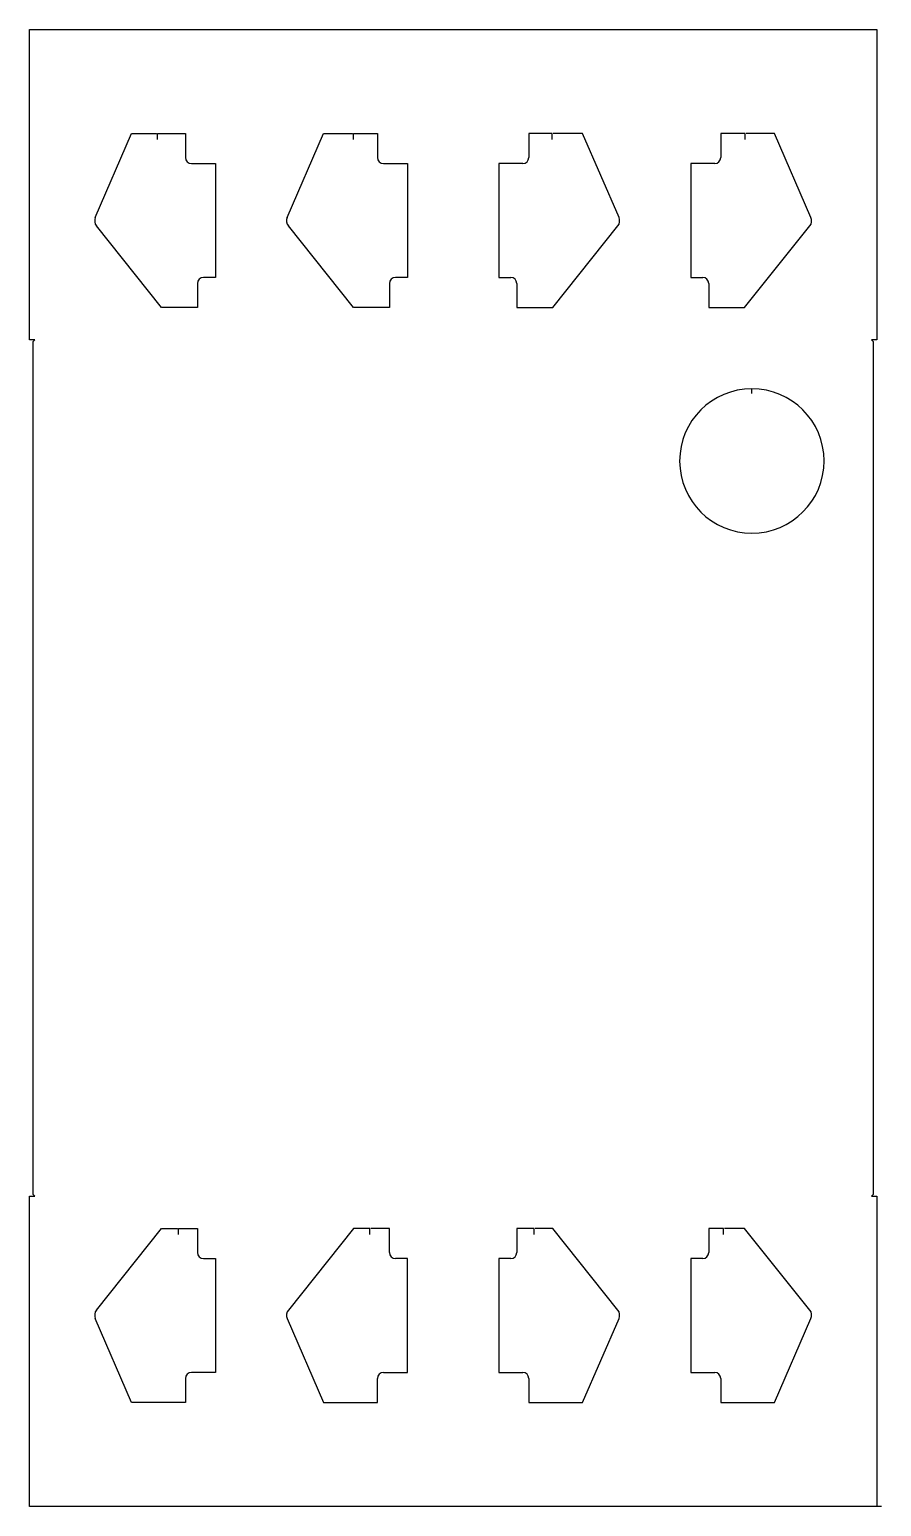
# Model space of a CAD drawing. Extents: x 609 to 1319, y 1484 to 2715.
import ezdxf

# ---------------------------------------------------------------- set-up
doc = ezdxf.new("R2010")
doc.units = 0

msp = doc.modelspace()

# ---------------------------------------------------------------- linework, layer by layer
for p, q in [((608.94, 2456.3), (608.94, 2715.07)), ((608.94, 2715.07), (1315.06, 2715.07)), ((1315.06, 2715.07), (1315.06, 2456.3)), ((663.73, 2558.4), (694.04, 2628.3)), ((694.04, 2628.3), (714.72, 2628.3)), ((715.53, 2623.36), (715.53, 2628.3)), ((715.53, 2628.3), (738.94, 2628.3)), ((738.94, 2628.3), (738.94, 2608.36)), ((823.73, 2558.4), (854.04, 2628.3)), ((854.04, 2628.3), (878.22, 2628.3)), ((879.03, 2623.36), (879.03, 2628.3)), ((879.03, 2628.3), (898.94, 2628.3)), ((898.94, 2628.3), (898.94, 2608.36)), ((1044.48, 2628.3), (1025.06, 2628.3)), ((1025.06, 2628.3), (1025.06, 2608.36)), ((1044.48, 2623.36), (1044.48, 2628.3)), ((1069.96, 2628.3), (1045.29, 2628.3)), ((1100.27, 2558.4), (1069.96, 2628.3)), ((1205.45, 2628.3), (1185.06, 2628.3)), ((1185.06, 2628.3), (1185.06, 2608.36)), ((1205.45, 2623.36), (1205.45, 2628.3)), ((1229.96, 2628.3), (1206.26, 2628.3)), ((1260.27, 2558.4), (1229.96, 2628.3)), ((744, 2603.3), (763.94, 2603.3)), ((763.94, 2603.3), (763.94, 2508.42)), ((904, 2603.3), (923.94, 2603.3)), ((923.94, 2603.3), (923.94, 2508.42)), ((1020, 2603.3), (1000.06, 2603.3)), ((1000.06, 2603.3), (1000.06, 2508.42)), ((1180, 2603.3), (1160.06, 2603.3)), ((1160.06, 2603.3), (1160.06, 2508.42)), ((719.03, 2483.42), (664.68, 2551.3)), ((879.03, 2483.42), (824.68, 2551.3)), ((1044.97, 2483.42), (1099.32, 2551.3)), ((1204.97, 2483.42), (1259.32, 2551.3)), ((748.94, 2503.36), (748.94, 2483.42)), ((763.94, 2508.42), (754, 2508.42)), ((908.94, 2503.36), (908.94, 2483.42)), ((923.94, 2508.42), (914, 2508.42)), ((1000.06, 2508.42), (1010, 2508.42)), ((1015.06, 2503.36), (1015.06, 2483.42)), ((1160.06, 2508.42), (1170, 2508.42)), ((1175.06, 2503.36), (1175.06, 2483.42)), ((748.94, 2483.42), (719.03, 2483.42)), ((908.94, 2483.42), (879.03, 2483.42)), ((1015.06, 2483.42), (1044.97, 2483.42)), ((1175.06, 2483.42), (1204.97, 2483.42)), ((613.36, 2456.3), (608.94, 2456.3)), ((611.94, 2454.88), (613.36, 2456.3)), ((611.94, 1743.83), (611.94, 2454.88)), ((1315.06, 2456.3), (1310.64, 2456.3)), ((1310.64, 2456.3), (1312.06, 2454.88)), ((1312.06, 2454.88), (1312.06, 1743.83)), ((1210.94, 2411.61), (1210.94, 2415.55)), ((608.94, 1483.64), (608.94, 1742.42)), ((608.94, 1742.42), (613.36, 1742.42)), ((613.36, 1742.42), (611.94, 1743.83)), ((1312.06, 1743.83), (1310.64, 1742.42)), ((1310.64, 1742.42), (1315.06, 1742.42)), ((1315.06, 1742.42), (1315.06, 1483.7)), ((664.68, 1647.41), (719.03, 1715.3)), ((719.03, 1715.3), (732.29, 1715.3)), ((733.1, 1710.36), (733.1, 1715.3)), ((733.1, 1715.3), (748.94, 1715.3)), ((748.94, 1715.3), (748.94, 1695.36)), ((879.03, 1715.3), (824.68, 1647.41)), ((892.67, 1715.3), (879.03, 1715.3)), ((892.67, 1710.36), (892.67, 1715.3)), ((908.94, 1715.3), (893.48, 1715.3)), ((908.94, 1695.36), (908.94, 1715.3)), ((1029.43, 1715.3), (1015.06, 1715.3)), ((1015.06, 1715.3), (1015.06, 1695.36)), ((1029.43, 1710.36), (1029.43, 1715.3)), ((1044.97, 1715.3), (1030.24, 1715.3)), ((1099.32, 1647.41), (1044.97, 1715.3)), ((1187.48, 1715.3), (1175.06, 1715.3)), ((1175.06, 1715.3), (1175.06, 1695.36)), ((1187.48, 1710.36), (1187.48, 1715.3)), ((1204.97, 1715.3), (1188.29, 1715.3)), ((1259.32, 1647.41), (1204.97, 1715.3)), ((754, 1690.3), (763.94, 1690.3)), ((763.94, 1690.3), (763.94, 1595.42)), ((923.94, 1690.3), (914, 1690.3)), ((923.94, 1595.42), (923.94, 1690.3)), ((1010, 1690.3), (1000.06, 1690.3)), ((1000.06, 1690.3), (1000.06, 1595.42)), ((1170, 1690.3), (1160.06, 1690.3)), ((1160.06, 1690.3), (1160.06, 1595.42)), ((694.04, 1570.42), (663.73, 1640.31)), ((823.73, 1640.31), (854.04, 1570.42)), ((1069.96, 1570.42), (1100.27, 1640.31)), ((1229.96, 1570.42), (1260.27, 1640.31)), ((738.94, 1590.36), (738.94, 1570.42)), ((763.94, 1595.42), (744, 1595.42)), ((898.94, 1570.42), (898.94, 1590.36)), ((904, 1595.42), (923.94, 1595.42)), ((1000.06, 1595.42), (1020, 1595.42)), ((1025.06, 1590.36), (1025.06, 1570.42)), ((1160.06, 1595.42), (1180, 1595.42)), ((1185.06, 1590.36), (1185.06, 1570.42)), ((738.94, 1570.42), (694.04, 1570.42)), ((854.04, 1570.42), (898.94, 1570.42)), ((1025.06, 1570.42), (1069.96, 1570.42)), ((1185.06, 1570.42), (1229.96, 1570.42)), ((1315, 1483.64), (608.94, 1483.64)), ((1319, 1483.64), (1315, 1483.64))]:
    msp.add_line(p, q)
for centre, radius, start, end in [((744, 2608.36), 5.06, 180, 270), ((904, 2608.36), 5.06, 180, 270), ((1020, 2608.36), 5.06, 270, 0), ((1180, 2608.36), 5.06, 270, 0), ((670.1, 2555.64), 6.94, 156.57383, 218.68558), ((830.1, 2555.64), 6.94, 156.57383, 218.68558), ((1093.9, 2555.64), 6.94, 321.31442, 23.42617), ((1253.9, 2555.64), 6.94, 321.31442, 23.42617), ((754, 2503.36), 5.06, 90, 180), ((914, 2503.36), 5.06, 90, 180), ((1010, 2503.36), 5.06, 0, 90), ((1170, 2503.36), 5.06, 0, 90), ((1211, 2355.36), 60.19, 90.05711, 90), ((754, 1695.36), 5.06, 180, 270), ((914, 1695.36), 5.06, 180, 270), ((1010, 1695.36), 5.06, 270, 0), ((1170, 1695.36), 5.06, 270, 0), ((670.1, 1643.07), 6.94, 141.31442, 203.42617), ((830.1, 1643.07), 6.94, 141.31442, 203.42617), ((1093.9, 1643.07), 6.94, 336.57383, 38.68558), ((1253.9, 1643.07), 6.94, 336.57383, 38.68558), ((744, 1590.36), 5.06, 90, 180), ((904, 1590.36), 5.06, 90, 180), ((1020, 1590.36), 5.06, 360, 90), ((1180, 1590.36), 5.06, 360, 90)]:
    msp.add_arc(centre, radius, start, end)

doc.saveas('drawing.dxf')
